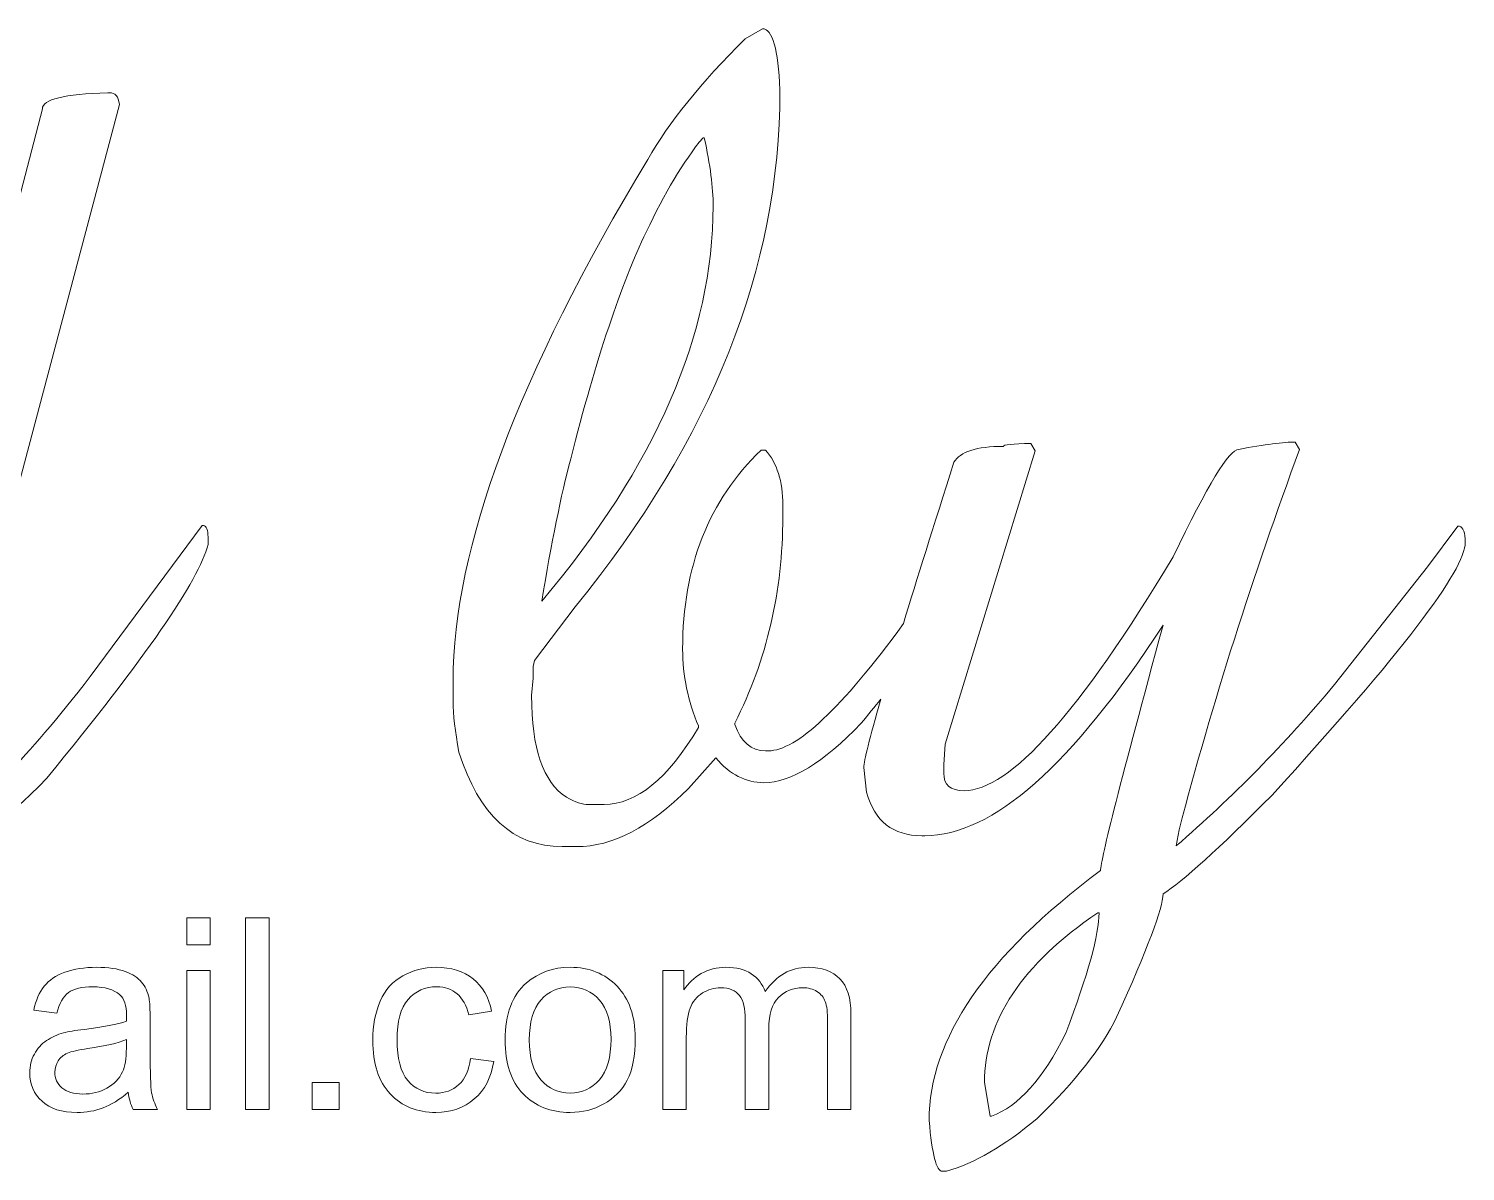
# Model space of a CAD drawing. Header units: centimetres. Extents: x -1114 to 521, y 121 to 1043.
# Drawn here: x -279.7 to -7.5, y 121.2 to 337.7 of the extents above; entities that cross this region are included whole.
import ezdxf

# ---------------------------------------------------------------- set-up
doc = ezdxf.new("R2010")
doc.units = ezdxf.units.CM
doc.header["$MEASUREMENT"] = 0
doc.layers.add('Camada 2', color=5, linetype='Continuous')

msp = doc.modelspace()

# ---------------------------------------------------------------- linework, layer by layer
at = {"layer": 'Camada 2', "lineweight": 9}
for points, knots in [([(-39.74, 259.38), (-39.74, 259.38), (-38.89, 257.99), (-38.89, 257.99), (-38.89, 257.99), (-47.75, 234.11), (-55.38, 210.05), (-61.75, 185.88), (-61.75, 185.88), (-61.75, 185.88), (-62.29, 182.85), (-62.29, 182.85), (-62.29, 182.85), (-51.69, 191.99), (-41.71, 202.16), (-32.29, 213.41), (-32.29, 213.41), (-32.29, 213.41), (-14.68, 235.7), (-14.68, 235.7), (-14.68, 235.7), (-14.68, 235.7), (-8.9, 243.41), (-8.9, 243.41), (-8.9, 243.41), (-8.9, 243.41), (-8.62, 243.41), (-8.62, 243.41), (-8.62, 243.41), (-7.89, 243.22), (-7.51, 242.21), (-7.51, 240.38), (-7.51, 240.38), (-7.51, 235.09), (-19.73, 219.14), (-44.13, 192.48), (-44.13, 192.48), (-54.23, 182.29), (-61.11, 176.07), (-64.78, 173.76), (-64.78, 173.76), (-64.78, 171.11), (-67.71, 163.31), (-73.59, 150.37), (-73.59, 150.37), (-76.33, 144.69), (-81.38, 138.25), (-88.71, 131.11), (-88.71, 131.11), (-94.87, 126.01), (-100.55, 122.7), (-105.79, 121.2), (-105.79, 121.2), (-105.79, 121.2), (-106.61, 121.2), (-106.61, 121.2), (-106.61, 121.2), (-107.72, 121.2), (-108.54, 124.41), (-109.1, 130.83), (-109.1, 130.83), (-109.1, 146.28), (-98.27, 162.07), (-76.62, 178.18), (-76.62, 178.18), (-76.62, 180.15), (-72.67, 195.66), (-64.78, 224.69), (-64.78, 224.69), (-82.02, 198.07), (-97.07, 184.78), (-109.92, 184.78), (-109.92, 184.78), (-109.92, 184.78), (-110.46, 184.78), (-110.46, 184.78), (-110.46, 184.78), (-115.98, 184.78), (-119.46, 187.53), (-120.94, 193.02), (-120.94, 193.02), (-120.94, 193.02), (-121.48, 197.72), (-121.48, 197.72), (-121.48, 197.72), (-121.48, 198.9), (-120.4, 203.21), (-118.24, 210.67), (-118.24, 210.67), (-119.42, 209.2), (-120.66, 207.68), (-121.95, 206.11), (-121.95, 206.11), (-129.16, 198.59), (-135.29, 194.83), (-140.39, 194.83), (-140.39, 194.83), (-143.84, 194.83), (-146.87, 196.38), (-149.48, 199.51), (-149.48, 199.51), (-149.48, 199.51), (-154.72, 193.73), (-154.72, 193.73), (-154.72, 193.73), (-162, 186.38), (-169.07, 182.71), (-175.9, 182.71), (-175.9, 182.71), (-175.9, 182.71), (-178.65, 182.71), (-178.65, 182.71), (-178.65, 182.71), (-187.88, 182.71), (-194.39, 188.68), (-198.19, 200.61), (-198.19, 200.61), (-198.92, 204.56), (-199.3, 207.75), (-199.3, 210.24), (-199.3, 210.24), (-199.3, 210.24), (-199.3, 214.09), (-199.3, 214.09), (-199.3, 214.09), (-199.3, 239.18), (-187.01, 272.13), (-162.42, 312.91), (-162.42, 312.91), (-158.43, 319.89), (-152.27, 327.5), (-143.98, 335.77), (-143.98, 335.77), (-143.98, 335.77), (-140.67, 337.69), (-140.67, 337.69), (-140.67, 337.69), (-138.79, 337.69), (-137.69, 333.84), (-137.36, 326.11), (-137.36, 326.11), (-137.36, 326.11), (-137.36, 325.85), (-137.36, 325.85), (-137.36, 325.85), (-137.36, 292.5), (-150.3, 259.92), (-176.18, 228.14), (-176.18, 228.14), (-176.18, 228.14), (-183.89, 217.95), (-183.89, 217.95), (-183.89, 217.95), (-183.89, 217.95), (-184.15, 216.84), (-184.15, 216.84), (-184.15, 216.84), (-184.15, 216.84), (-184.15, 214.63), (-184.15, 214.63), (-184.15, 214.63), (-184.15, 214.63), (-184.43, 211.35), (-184.43, 211.35), (-184.43, 211.35), (-184.43, 201.34), (-182.22, 194.93), (-177.83, 192.06), (-177.83, 192.06), (-176.14, 191.15), (-174.75, 190.7), (-173.69, 190.7), (-173.69, 190.7), (-173.69, 190.7), (-170.66, 190.7), (-170.66, 190.7), (-170.66, 190.7), (-164.56, 190.7), (-158.61, 195.56), (-152.79, 205.29), (-152.79, 205.29), (-152.79, 205.29), (-152.79, 205.57), (-152.79, 205.57), (-152.79, 205.57), (-154.79, 210.24), (-155.8, 215.1), (-155.8, 220.15), (-155.8, 220.15), (-155.8, 235.75), (-150.84, 248.32), (-140.95, 257.85), (-140.95, 257.85), (-140.95, 257.85), (-140.11, 257.85), (-140.11, 257.85), (-140.11, 257.85), (-137.92, 255.43), (-136.82, 251.93), (-136.82, 247.4), (-136.82, 247.4), (-136.82, 247.4), (-136.82, 245.19), (-136.82, 245.19), (-136.82, 245.19), (-136.82, 231.12), (-139.85, 218.09), (-145.91, 206.11), (-145.91, 206.11), (-145.91, 206.11), (-145.91, 205.83), (-145.91, 205.83), (-145.91, 205.83), (-144.71, 202.54), (-142.78, 200.87), (-140.11, 200.87), (-140.11, 200.87), (-140.11, 200.87), (-139.57, 200.87), (-139.57, 200.87), (-139.57, 200.87), (-134.2, 200.87), (-125.67, 208.91), (-113.97, 224.96), (-113.97, 224.96), (-111.43, 233.27), (-108.24, 243.46), (-104.4, 255.53), (-104.4, 255.53), (-103.23, 257.55), (-100.1, 258.56), (-95.05, 258.56), (-95.05, 258.56), (-95.05, 258.86), (-93.32, 259.05), (-89.82, 259.1), (-89.82, 259.1), (-89.82, 259.1), (-88.99, 257.71), (-88.99, 257.71), (-88.99, 257.71), (-88.99, 257.71), (-106.07, 202.11), (-106.07, 202.11), (-106.07, 202.11), (-106.07, 202.11), (-106.33, 198.26), (-106.33, 198.26), (-106.33, 198.26), (-106.33, 198.26), (-106.33, 196.62), (-106.33, 196.62), (-106.33, 196.62), (-106.33, 194.41), (-105.06, 193.31), (-102.48, 193.31), (-102.48, 193.31), (-93.81, 193.31), (-80.61, 208.08), (-62.85, 237.63), (-62.85, 237.63), (-56.35, 251.21), (-52.21, 257.99), (-50.47, 257.99), (-50.47, 257.99), (-45.47, 258.91), (-41.88, 259.38), (-39.74, 259.38)], [0, 0, 0, 0, 0.014706, 0.014706, 0.014706, 0.014706, 0.029412, 0.029412, 0.029412, 0.029412, 0.044118, 0.044118, 0.044118, 0.044118, 0.058824, 0.058824, 0.058824, 0.058824, 0.073529, 0.073529, 0.073529, 0.073529, 0.088235, 0.088235, 0.088235, 0.088235, 0.102941, 0.102941, 0.102941, 0.102941, 0.117647, 0.117647, 0.117647, 0.117647, 0.132353, 0.132353, 0.132353, 0.132353, 0.147059, 0.147059, 0.147059, 0.147059, 0.161765, 0.161765, 0.161765, 0.161765, 0.176471, 0.176471, 0.176471, 0.176471, 0.191176, 0.191176, 0.191176, 0.191176, 0.205882, 0.205882, 0.205882, 0.205882, 0.220588, 0.220588, 0.220588, 0.220588, 0.235294, 0.235294, 0.235294, 0.235294, 0.25, 0.25, 0.25, 0.25, 0.264706, 0.264706, 0.264706, 0.264706, 0.279412, 0.279412, 0.279412, 0.279412, 0.294118, 0.294118, 0.294118, 0.294118, 0.308824, 0.308824, 0.308824, 0.308824, 0.323529, 0.323529, 0.323529, 0.323529, 0.338235, 0.338235, 0.338235, 0.338235, 0.352941, 0.352941, 0.352941, 0.352941, 0.367647, 0.367647, 0.367647, 0.367647, 0.382353, 0.382353, 0.382353, 0.382353, 0.397059, 0.397059, 0.397059, 0.397059, 0.411765, 0.411765, 0.411765, 0.411765, 0.426471, 0.426471, 0.426471, 0.426471, 0.441176, 0.441176, 0.441176, 0.441176, 0.455882, 0.455882, 0.455882, 0.455882, 0.470588, 0.470588, 0.470588, 0.470588, 0.485294, 0.485294, 0.485294, 0.485294, 0.5, 0.5, 0.5, 0.5, 0.514706, 0.514706, 0.514706, 0.514706, 0.529412, 0.529412, 0.529412, 0.529412, 0.544118, 0.544118, 0.544118, 0.544118, 0.558824, 0.558824, 0.558824, 0.558824, 0.573529, 0.573529, 0.573529, 0.573529, 0.588235, 0.588235, 0.588235, 0.588235, 0.602941, 0.602941, 0.602941, 0.602941, 0.617647, 0.617647, 0.617647, 0.617647, 0.632353, 0.632353, 0.632353, 0.632353, 0.647059, 0.647059, 0.647059, 0.647059, 0.661765, 0.661765, 0.661765, 0.661765, 0.676471, 0.676471, 0.676471, 0.676471, 0.691176, 0.691176, 0.691176, 0.691176, 0.705882, 0.705882, 0.705882, 0.705882, 0.720588, 0.720588, 0.720588, 0.720588, 0.735294, 0.735294, 0.735294, 0.735294, 0.75, 0.75, 0.75, 0.75, 0.764706, 0.764706, 0.764706, 0.764706, 0.779412, 0.779412, 0.779412, 0.779412, 0.794118, 0.794118, 0.794118, 0.794118, 0.808824, 0.808824, 0.808824, 0.808824, 0.823529, 0.823529, 0.823529, 0.823529, 0.838235, 0.838235, 0.838235, 0.838235, 0.852941, 0.852941, 0.852941, 0.852941, 0.867647, 0.867647, 0.867647, 0.867647, 0.882353, 0.882353, 0.882353, 0.882353, 0.897059, 0.897059, 0.897059, 0.897059, 0.911765, 0.911765, 0.911765, 0.911765, 0.926471, 0.926471, 0.926471, 0.926471, 0.941176, 0.941176, 0.941176, 0.941176, 0.955882, 0.955882, 0.955882, 0.955882, 0.970588, 0.970588, 0.970588, 0.970588, 1, 1, 1, 1]), ([(-264.45, 325.57), (-263.3, 325.57), (-262.67, 324.84), (-262.53, 323.36), (-262.53, 323.36), (-262.53, 323.36), (-295.55, 198.94), (-295.55, 198.94), (-295.55, 198.94), (-295.55, 198.94), (-295.84, 195.37), (-295.84, 195.37), (-295.84, 195.37), (-295.84, 192.25), (-294.92, 190.7), (-293.09, 190.7), (-293.09, 190.7), (-293.09, 190.7), (-291.98, 190.7), (-291.98, 190.7), (-291.98, 190.7), (-288.65, 190.7), (-280.66, 198.78), (-268.05, 214.92), (-268.05, 214.92), (-268.05, 214.92), (-246.84, 243.55), (-246.84, 243.55), (-246.84, 243.55), (-246.84, 243.55), (-246.58, 243.55), (-246.58, 243.55), (-246.58, 243.55), (-246.02, 243.45), (-245.73, 242.73), (-245.73, 241.34), (-245.73, 241.34), (-245.73, 241.34), (-245.73, 239.98), (-245.73, 239.98), (-245.73, 239.98), (-247.45, 233.12), (-257.62, 218.37), (-276.29, 195.66), (-276.29, 195.66), (-284.42, 187.04), (-291.58, 182.71), (-297.76, 182.71), (-297.76, 182.71), (-297.76, 182.71), (-300.25, 182.71), (-300.25, 182.71), (-300.25, 182.71), (-304.36, 182.71), (-307.3, 184.55), (-309.06, 188.21), (-309.06, 188.21), (-309.06, 188.21), (-309.88, 192.63), (-309.88, 192.63), (-309.88, 192.63), (-309.88, 195.14), (-308.68, 201.01), (-306.29, 210.24), (-306.29, 210.24), (-318.03, 191.9), (-327.78, 182.71), (-335.48, 182.71), (-335.48, 182.71), (-335.48, 182.71), (-337.13, 182.71), (-337.13, 182.71), (-337.13, 182.71), (-345.16, 182.71), (-350.56, 186.94), (-353.36, 195.37), (-353.36, 195.37), (-354.27, 198.69), (-354.74, 201.97), (-354.74, 205.29), (-354.74, 205.29), (-354.74, 206.11), (-354.72, 206.94), (-354.68, 207.76), (-354.68, 207.76), (-355.31, 207.04), (-355.95, 206.31), (-356.6, 205.57), (-356.6, 205.57), (-372.08, 190.32), (-386.85, 182.71), (-400.92, 182.71), (-400.92, 182.71), (-400.92, 182.71), (-404.23, 182.71), (-404.23, 182.71), (-404.23, 182.71), (-415.88, 182.71), (-423.78, 189.31), (-427.91, 202.54), (-427.91, 202.54), (-427.91, 202.54), (-428.34, 207.29), (-428.34, 207.29), (-428.34, 207.29), (-429.83, 205.44), (-431.41, 203.51), (-433.06, 201.5), (-433.06, 201.5), (-444.42, 189.03), (-453.33, 182.78), (-459.76, 182.78), (-459.76, 182.78), (-459.76, 182.78), (-490.3, 188.28), (-490.3, 188.28), (-490.3, 188.28), (-490.3, 188.28), (-491.96, 188.56), (-491.96, 188.56), (-491.96, 188.56), (-495.72, 185.09), (-498.47, 183.32), (-500.21, 183.32), (-500.21, 183.32), (-500.21, 183.32), (-500.49, 183.32), (-500.49, 183.32), (-500.49, 183.32), (-501.45, 183.32), (-502.09, 183.7), (-502.42, 184.43), (-502.42, 184.43), (-502.42, 184.43), (-502.42, 185.53), (-502.42, 185.53), (-502.42, 185.53), (-497.23, 197.09), (-493.84, 202.87), (-492.22, 202.87), (-492.22, 202.87), (-492.22, 202.87), (-490.86, 203.15), (-490.86, 203.15), (-490.86, 203.15), (-490.86, 203.15), (-489.19, 203.15), (-489.19, 203.15), (-489.19, 203.15), (-487.1, 205.07), (-474.98, 218.2), (-452.88, 242.52), (-452.88, 242.52), (-452.88, 242.52), (-452.88, 243.06), (-452.88, 243.06), (-452.88, 243.06), (-463.47, 245.26), (-469.89, 246.37), (-472.14, 246.37), (-472.14, 246.37), (-474.54, 246.37), (-477.2, 244.34), (-480.09, 240.28), (-480.09, 240.28), (-480.62, 235.58), (-488.03, 224.38), (-502.35, 206.67), (-502.35, 206.67), (-516.58, 190.7), (-527.95, 182.71), (-536.48, 182.71), (-536.48, 182.71), (-536.48, 182.71), (-538.68, 182.71), (-538.68, 182.71), (-538.68, 182.71), (-544.32, 182.71), (-548.08, 185.46), (-549.98, 190.98), (-549.98, 190.98), (-549.98, 190.98), (-550.52, 195.94), (-550.52, 195.94), (-550.52, 195.94), (-550.52, 198.11), (-548.93, 204.43), (-545.75, 214.91), (-545.75, 214.91), (-553.46, 204.44), (-560.26, 196.18), (-566.14, 190.14), (-566.14, 190.14), (-572.6, 185.18), (-577.84, 182.71), (-581.83, 182.71), (-581.83, 182.71), (-581.83, 182.71), (-584.86, 182.71), (-584.86, 182.71), (-584.86, 182.71), (-590.5, 182.71), (-594.54, 185.18), (-596.96, 190.14), (-596.96, 190.14), (-597.52, 192.02), (-597.87, 194.32), (-598.06, 197.02), (-598.06, 197.02), (-598.06, 206.44), (-590.9, 222.13), (-576.59, 244.09), (-576.59, 244.09), (-576.59, 244.09), (-576.31, 244.91), (-576.31, 244.91), (-576.31, 244.91), (-576.31, 244.91), (-576.59, 244.91), (-576.59, 244.91), (-576.59, 244.91), (-578.58, 243.72), (-580.44, 242.68), (-582.18, 241.78), (-582.18, 241.78), (-584.22, 235.64), (-593.61, 222.75), (-610.39, 203.08), (-610.39, 203.08), (-617.14, 196.67), (-622.56, 193.45), (-626.62, 193.45), (-626.62, 193.45), (-626.62, 193.45), (-626.91, 193.45), (-626.91, 193.45), (-626.91, 193.45), (-629.47, 193.45), (-632.14, 194.65), (-634.89, 197.02), (-634.89, 197.02), (-634.89, 197.02), (-635.17, 197.02), (-635.17, 197.02), (-635.17, 197.02), (-645.04, 187.48), (-654.67, 182.71), (-664.07, 182.71), (-664.07, 182.71), (-664.07, 182.71), (-667.1, 182.71), (-667.1, 182.71), (-667.1, 182.71), (-679.12, 182.71), (-687.46, 188.77), (-692.13, 200.87), (-692.13, 200.87), (-692.63, 203.1), (-692.99, 205.09), (-693.22, 206.84), (-693.22, 206.84), (-695.83, 203.76), (-698.66, 200.48), (-701.72, 197.02), (-701.72, 197.02), (-711.44, 187.48), (-718.96, 182.71), (-724.29, 182.71), (-724.29, 182.71), (-724.29, 182.71), (-727.04, 182.71), (-727.04, 182.71), (-727.04, 182.71), (-733.29, 182.71), (-737.3, 185.65), (-739.16, 191.52), (-739.16, 191.52), (-739.51, 192.34), (-739.7, 193.54), (-739.7, 195.09), (-739.7, 195.09), (-739.7, 195.09), (-739.7, 196.76), (-739.7, 196.76), (-739.7, 196.76), (-739.7, 199.37), (-738.95, 203.84), (-737.46, 210.16), (-737.46, 210.16), (-739.5, 207.81), (-741.69, 205.36), (-744.04, 202.8), (-744.04, 202.8), (-744.04, 202.8), (-752.57, 195.66), (-752.57, 195.66), (-752.57, 195.66), (-763.94, 187.04), (-774.86, 182.71), (-785.34, 182.71), (-785.34, 182.71), (-785.34, 182.71), (-788.63, 182.71), (-788.63, 182.71), (-788.63, 182.71), (-799.69, 182.71), (-807.77, 188.59), (-812.84, 200.33), (-812.84, 200.33), (-813.6, 202.99), (-814.05, 205.46), (-814.19, 207.74), (-814.19, 207.74), (-814.81, 207.02), (-815.44, 206.3), (-816.08, 205.57), (-816.08, 205.57), (-831.56, 190.32), (-846.34, 182.71), (-860.41, 182.71), (-860.41, 182.71), (-860.41, 182.71), (-863.72, 182.71), (-863.72, 182.71), (-863.72, 182.71), (-875.37, 182.71), (-883.26, 189.31), (-887.39, 202.54), (-887.39, 202.54), (-887.39, 202.54), (-887.94, 208.6), (-887.94, 208.6), (-887.94, 208.6), (-887.94, 208.6), (-887.94, 212.17), (-887.94, 212.17), (-887.94, 212.17), (-887.94, 224.31), (-881.33, 237.16), (-868.11, 250.71), (-868.11, 250.71), (-859.82, 258.23), (-851.74, 261.99), (-843.89, 261.99), (-843.89, 261.99), (-843.89, 261.99), (-840.58, 261.99), (-840.58, 261.99), (-840.58, 261.99), (-834.4, 261.99), (-829.26, 259.15), (-825.17, 253.46), (-825.17, 253.46), (-824.45, 252.31), (-823.88, 250.1), (-823.53, 246.84), (-823.53, 246.84), (-823.53, 232.86), (-838.12, 220.2), (-867.29, 208.86), (-867.29, 208.86), (-867.29, 208.86), (-871.96, 207.49), (-871.96, 207.49), (-871.96, 207.49), (-871.96, 207.49), (-871.96, 205.83), (-871.96, 205.83), (-871.96, 205.83), (-871.96, 198.78), (-869.4, 193.82), (-864.26, 190.98), (-864.26, 190.98), (-861.93, 190.07), (-859.82, 189.6), (-857.94, 189.6), (-857.94, 189.6), (-857.94, 189.6), (-854.09, 189.6), (-854.09, 189.6), (-854.09, 189.6), (-843.13, 189.6), (-829.67, 198.81), (-813.75, 217.24), (-813.75, 217.24), (-811.73, 230.17), (-803.37, 242.6), (-788.63, 254.56), (-788.63, 254.56), (-780.97, 259.69), (-774.09, 262.27), (-767.98, 262.27), (-767.98, 262.27), (-767.98, 262.27), (-764.95, 262.27), (-764.95, 262.27), (-764.95, 262.27), (-757.2, 262.27), (-751.7, 258.77), (-748.44, 251.79), (-748.44, 251.79), (-748.44, 251.79), (-747.9, 247.68), (-747.9, 247.68), (-747.9, 247.68), (-747.9, 247.68), (-747.9, 247.4), (-747.9, 247.4), (-747.9, 247.4), (-747.9, 241.01), (-751.56, 236.62), (-758.91, 234.18), (-758.91, 234.18), (-758.91, 234.18), (-761.66, 233.92), (-761.66, 233.92), (-761.66, 233.92), (-761.66, 233.92), (-762.76, 233.92), (-762.76, 233.92), (-762.76, 233.92), (-765.47, 233.92), (-767.58, 235.02), (-769.08, 237.21), (-769.08, 237.21), (-769.08, 237.21), (-769.08, 237.49), (-769.08, 237.49), (-769.08, 237.49), (-769.08, 237.49), (-764.41, 240.8), (-764.41, 240.8), (-764.41, 240.8), (-762.39, 242.91), (-761.38, 245.19), (-761.38, 247.68), (-761.38, 247.68), (-761.38, 247.68), (-761.38, 250.71), (-761.38, 250.71), (-761.38, 250.71), (-761.38, 254.05), (-763.3, 255.97), (-767.16, 256.49), (-767.16, 256.49), (-767.16, 256.49), (-767.98, 256.49), (-767.98, 256.49), (-767.98, 256.49), (-777.8, 256.49), (-786.7, 246.2), (-794.69, 225.65), (-794.69, 225.65), (-796.71, 219.59), (-797.72, 214.63), (-797.72, 210.78), (-797.72, 210.78), (-797.72, 210.78), (-797.72, 206.11), (-797.72, 206.11), (-797.72, 206.11), (-797.72, 198.83), (-794.87, 193.78), (-789.19, 190.98), (-789.19, 190.98), (-787.22, 190.07), (-784.91, 189.6), (-782.31, 189.6), (-782.31, 189.6), (-782.31, 189.6), (-779.28, 189.6), (-779.28, 189.6), (-779.28, 189.6), (-766.24, 189.6), (-751.26, 200.5), (-734.33, 222.29), (-734.33, 222.29), (-732.29, 229.68), (-729.67, 238.51), (-726.47, 248.79), (-726.47, 248.79), (-726.47, 248.79), (-726.76, 249.05), (-726.76, 249.05), (-726.76, 249.05), (-726.76, 249.05), (-737.49, 249.05), (-737.49, 249.05), (-737.49, 249.05), (-737.49, 249.05), (-738.31, 249.87), (-738.31, 249.87), (-738.31, 249.87), (-738.31, 249.87), (-738.31, 250.15), (-738.31, 250.15), (-738.31, 250.15), (-738.31, 253.65), (-737.04, 255.39), (-734.46, 255.39), (-734.46, 255.39), (-734.46, 255.39), (-724.55, 255.39), (-724.55, 255.39), (-724.55, 255.39), (-724.06, 255.39), (-722.41, 260.34), (-719.62, 270.26), (-719.62, 270.26), (-716.16, 281.39), (-713.86, 287.17), (-712.73, 287.59), (-712.73, 287.59), (-711.63, 288.32), (-708.22, 289.14), (-702.54, 290.06), (-702.54, 290.06), (-702.54, 290.06), (-702.26, 290.06), (-702.26, 290.06), (-702.26, 290.06), (-700.99, 290.06), (-700.33, 289.33), (-700.33, 287.87), (-700.33, 287.87), (-700.33, 287.87), (-709.14, 255.39), (-709.14, 255.39), (-709.14, 255.39), (-709.14, 255.39), (-699.79, 255.39), (-699.79, 255.39), (-699.79, 255.39), (-698.5, 255.39), (-697.87, 254.92), (-697.87, 254), (-697.87, 254), (-698.26, 250.71), (-698.92, 249.05), (-699.79, 249.05), (-699.79, 249.05), (-699.79, 249.05), (-710.53, 249.05), (-710.53, 249.05), (-710.53, 249.05), (-711.07, 249.05), (-713.09, 242.54), (-716.59, 229.5), (-716.59, 229.5), (-722.46, 211.35), (-725.39, 200.42), (-725.39, 196.76), (-725.39, 196.76), (-725.39, 196.76), (-725.39, 193.99), (-725.39, 193.99), (-725.39, 193.99), (-724.92, 191.8), (-723.82, 190.7), (-722.08, 190.7), (-722.08, 190.7), (-722.08, 190.7), (-719.62, 190.7), (-719.62, 190.7), (-719.62, 190.7), (-714.15, 190.7), (-705.41, 198.55), (-693.38, 214.26), (-693.38, 214.26), (-692.2, 228.86), (-683.53, 242.48), (-667.38, 255.11), (-667.38, 255.11), (-659.72, 260.06), (-652.56, 262.53), (-645.91, 262.53), (-645.91, 262.53), (-645.91, 262.53), (-642.88, 262.53), (-642.88, 262.53), (-642.88, 262.53), (-632.97, 262.53), (-625.45, 256.49), (-620.31, 244.37), (-620.31, 244.37), (-619.39, 240.89), (-618.92, 237.58), (-618.92, 234.46), (-618.92, 234.46), (-618.92, 234.46), (-618.92, 233.1), (-618.92, 233.1), (-618.92, 233.1), (-618.92, 226.33), (-621.67, 217.62), (-627.19, 206.93), (-627.19, 206.93), (-627.19, 206.93), (-627.19, 206.39), (-627.19, 206.39), (-627.19, 206.39), (-626.77, 203.99), (-625.12, 202.8), (-622.23, 202.8), (-622.23, 202.8), (-617.09, 203.13), (-607.65, 213.04), (-593.88, 232.53), (-593.88, 232.53), (-593.88, 232.53), (-589.17, 238.77), (-589.17, 238.77), (-589.17, 238.77), (-591.22, 238.1), (-593, 237.77), (-594.49, 237.77), (-594.49, 237.77), (-594.49, 237.77), (-596.42, 237.77), (-596.42, 237.77), (-596.42, 237.77), (-601.56, 237.77), (-604.12, 240.52), (-604.12, 246.02), (-604.12, 246.02), (-604.12, 253.09), (-600.72, 258.77), (-593.93, 263.09), (-593.93, 263.09), (-593.93, 263.09), (-590.36, 263.63), (-590.36, 263.63), (-590.36, 263.63), (-590.36, 263.63), (-589.82, 262.81), (-589.82, 262.81), (-589.82, 262.81), (-591.27, 258.96), (-592, 256.66), (-592, 255.93), (-592, 255.93), (-592, 255.93), (-592, 254.82), (-592, 254.82), (-592, 254.82), (-592, 252.36), (-590.55, 250.97), (-587.61, 250.71), (-587.61, 250.71), (-587.61, 250.71), (-585.4, 250.71), (-585.4, 250.71), (-585.4, 250.71), (-582.47, 250.71), (-574.03, 253.09), (-560.08, 257.85), (-560.08, 257.85), (-560.08, 257.85), (-559.8, 257.85), (-559.8, 257.85), (-559.8, 257.85), (-559.8, 257.85), (-558.98, 257.03), (-558.98, 257.03), (-558.98, 257.03), (-558.98, 257.03), (-558.98, 256.75), (-558.98, 256.75), (-558.98, 256.75), (-567.64, 237.91), (-574.71, 221.66), (-580.16, 208.03), (-580.16, 208.03), (-582.02, 202.98), (-582.94, 199.51), (-582.94, 197.58), (-582.94, 197.58), (-582.94, 197.58), (-582.94, 195.94), (-582.94, 195.94), (-582.94, 195.94), (-582.94, 193), (-581.1, 191.52), (-577.42, 191.52), (-577.42, 191.52), (-571.29, 191.52), (-559.26, 204.46), (-541.36, 230.32), (-541.36, 230.32), (-541.36, 230.32), (-540.56, 231.38), (-540.56, 231.38), (-540.56, 231.38), (-538.79, 236.84), (-536.79, 242.92), (-534.55, 249.61), (-534.55, 249.61), (-533.63, 255.29), (-530.89, 258.14), (-526.3, 258.14), (-526.3, 258.14), (-523.09, 259.05), (-520.79, 259.52), (-519.42, 259.52), (-519.42, 259.52), (-518.32, 259.15), (-517.75, 258.42), (-517.75, 257.31), (-517.75, 257.31), (-530.06, 220.6), (-536.22, 200.42), (-536.22, 196.76), (-536.22, 196.76), (-536.22, 196.76), (-536.22, 194.27), (-536.22, 194.27), (-536.22, 194.27), (-536.22, 191.33), (-534.83, 189.88), (-532.08, 189.88), (-532.08, 189.88), (-532.08, 189.88), (-530.44, 189.88), (-530.44, 189.88), (-530.44, 189.88), (-523.25, 189.88), (-508.64, 205.42), (-486.6, 236.54), (-486.6, 236.54), (-487.03, 236.86), (-487.44, 237.29), (-487.83, 237.84), (-487.83, 237.84), (-487.83, 237.84), (-487.83, 238.38), (-487.83, 238.38), (-487.83, 238.38), (-487.83, 239.39), (-486.26, 244.54), (-483.16, 253.79), (-483.16, 253.79), (-481.72, 258.21), (-479.99, 260.41), (-477.92, 260.41), (-477.92, 260.41), (-477.92, 260.72), (-476.81, 260.91), (-474.61, 260.95), (-474.61, 260.95), (-474.61, 260.95), (-441.58, 255.46), (-441.58, 255.46), (-441.58, 255.46), (-437.24, 259.5), (-434.46, 261.52), (-433.34, 261.52), (-433.34, 261.52), (-433.34, 261.52), (-431.95, 261.52), (-431.95, 261.52), (-431.95, 261.52), (-430.94, 261.52), (-430.31, 261.05), (-430.03, 260.13), (-430.03, 260.13), (-430.03, 258.53), (-437.92, 249.63), (-453.7, 233.43), (-453.7, 233.43), (-453.7, 233.43), (-482.87, 201.79), (-482.87, 201.79), (-482.87, 201.79), (-482.87, 201.79), (-482.87, 201.5), (-482.87, 201.5), (-482.87, 201.5), (-466.6, 197.09), (-456.5, 194.9), (-452.6, 194.9), (-452.6, 194.9), (-446.81, 194.9), (-438.72, 201.54), (-428.35, 214.82), (-428.35, 214.82), (-427.46, 226.18), (-420.89, 238.14), (-408.63, 250.71), (-408.63, 250.71), (-400.34, 258.23), (-392.26, 261.99), (-384.41, 261.99), (-384.41, 261.99), (-384.41, 261.99), (-381.1, 261.99), (-381.1, 261.99), (-381.1, 261.99), (-374.92, 261.99), (-369.78, 259.15), (-365.69, 253.46), (-365.69, 253.46), (-364.96, 252.31), (-364.4, 250.1), (-364.05, 246.84), (-364.05, 246.84), (-364.05, 232.86), (-378.63, 220.2), (-407.8, 208.86), (-407.8, 208.86), (-407.8, 208.86), (-412.48, 207.49), (-412.48, 207.49), (-412.48, 207.49), (-412.48, 207.49), (-412.48, 205.83), (-412.48, 205.83), (-412.48, 205.83), (-412.48, 198.78), (-409.92, 193.82), (-404.77, 190.98), (-404.77, 190.98), (-402.45, 190.07), (-400.34, 189.6), (-398.46, 189.6), (-398.46, 189.6), (-398.46, 189.6), (-394.6, 189.6), (-394.6, 189.6), (-394.6, 189.6), (-383.31, 189.6), (-369.37, 199.38), (-352.81, 218.94), (-352.81, 218.94), (-349.42, 230.67), (-341.53, 241.62), (-329.14, 251.79), (-329.14, 251.79), (-320.9, 258.04), (-312.91, 261.17), (-305.21, 261.17), (-305.21, 261.17), (-303.23, 261.17), (-299.45, 260.16), (-293.91, 258.14), (-293.91, 258.14), (-293.91, 258.14), (-277.11, 322.54), (-277.11, 322.54), (-277.11, 322.54), (-277.11, 324.28), (-273, 325.29), (-264.74, 325.57), (-264.74, 325.57), (-264.74, 325.57), (-264.45, 325.57), (-264.45, 325.57)], [0, 0, 0, 0, 0.004651, 0.004651, 0.004651, 0.004651, 0.009302, 0.009302, 0.009302, 0.009302, 0.013953, 0.013953, 0.013953, 0.013953, 0.018605, 0.018605, 0.018605, 0.018605, 0.023256, 0.023256, 0.023256, 0.023256, 0.027907, 0.027907, 0.027907, 0.027907, 0.032558, 0.032558, 0.032558, 0.032558, 0.037209, 0.037209, 0.037209, 0.037209, 0.04186, 0.04186, 0.04186, 0.04186, 0.046512, 0.046512, 0.046512, 0.046512, 0.051163, 0.051163, 0.051163, 0.051163, 0.055814, 0.055814, 0.055814, 0.055814, 0.060465, 0.060465, 0.060465, 0.060465, 0.065116, 0.065116, 0.065116, 0.065116, 0.069767, 0.069767, 0.069767, 0.069767, 0.074419, 0.074419, 0.074419, 0.074419, 0.07907, 0.07907, 0.07907, 0.07907, 0.083721, 0.083721, 0.083721, 0.083721, 0.088372, 0.088372, 0.088372, 0.088372, 0.093023, 0.093023, 0.093023, 0.093023, 0.097674, 0.097674, 0.097674, 0.097674, 0.102326, 0.102326, 0.102326, 0.102326, 0.106977, 0.106977, 0.106977, 0.106977, 0.111628, 0.111628, 0.111628, 0.111628, 0.116279, 0.116279, 0.116279, 0.116279, 0.12093, 0.12093, 0.12093, 0.12093, 0.125581, 0.125581, 0.125581, 0.125581, 0.130233, 0.130233, 0.130233, 0.130233, 0.134884, 0.134884, 0.134884, 0.134884, 0.139535, 0.139535, 0.139535, 0.139535, 0.144186, 0.144186, 0.144186, 0.144186, 0.148837, 0.148837, 0.148837, 0.148837, 0.153488, 0.153488, 0.153488, 0.153488, 0.15814, 0.15814, 0.15814, 0.15814, 0.162791, 0.162791, 0.162791, 0.162791, 0.167442, 0.167442, 0.167442, 0.167442, 0.172093, 0.172093, 0.172093, 0.172093, 0.176744, 0.176744, 0.176744, 0.176744, 0.181395, 0.181395, 0.181395, 0.181395, 0.186047, 0.186047, 0.186047, 0.186047, 0.190698, 0.190698, 0.190698, 0.190698, 0.195349, 0.195349, 0.195349, 0.195349, 0.2, 0.2, 0.2, 0.2, 0.204651, 0.204651, 0.204651, 0.204651, 0.209302, 0.209302, 0.209302, 0.209302, 0.213953, 0.213953, 0.213953, 0.213953, 0.218605, 0.218605, 0.218605, 0.218605, 0.223256, 0.223256, 0.223256, 0.223256, 0.227907, 0.227907, 0.227907, 0.227907, 0.232558, 0.232558, 0.232558, 0.232558, 0.237209, 0.237209, 0.237209, 0.237209, 0.24186, 0.24186, 0.24186, 0.24186, 0.246512, 0.246512, 0.246512, 0.246512, 0.251163, 0.251163, 0.251163, 0.251163, 0.255814, 0.255814, 0.255814, 0.255814, 0.260465, 0.260465, 0.260465, 0.260465, 0.265116, 0.265116, 0.265116, 0.265116, 0.269767, 0.269767, 0.269767, 0.269767, 0.274419, 0.274419, 0.274419, 0.274419, 0.27907, 0.27907, 0.27907, 0.27907, 0.283721, 0.283721, 0.283721, 0.283721, 0.288372, 0.288372, 0.288372, 0.288372, 0.293023, 0.293023, 0.293023, 0.293023, 0.297674, 0.297674, 0.297674, 0.297674, 0.302326, 0.302326, 0.302326, 0.302326, 0.306977, 0.306977, 0.306977, 0.306977, 0.311628, 0.311628, 0.311628, 0.311628, 0.316279, 0.316279, 0.316279, 0.316279, 0.32093, 0.32093, 0.32093, 0.32093, 0.325581, 0.325581, 0.325581, 0.325581, 0.330233, 0.330233, 0.330233, 0.330233, 0.334884, 0.334884, 0.334884, 0.334884, 0.339535, 0.339535, 0.339535, 0.339535, 0.344186, 0.344186, 0.344186, 0.344186, 0.348837, 0.348837, 0.348837, 0.348837, 0.353488, 0.353488, 0.353488, 0.353488, 0.35814, 0.35814, 0.35814, 0.35814, 0.362791, 0.362791, 0.362791, 0.362791, 0.367442, 0.367442, 0.367442, 0.367442, 0.372093, 0.372093, 0.372093, 0.372093, 0.376744, 0.376744, 0.376744, 0.376744, 0.381395, 0.381395, 0.381395, 0.381395, 0.386047, 0.386047, 0.386047, 0.386047, 0.390698, 0.390698, 0.390698, 0.390698, 0.395349, 0.395349, 0.395349, 0.395349, 0.4, 0.4, 0.4, 0.4, 0.404651, 0.404651, 0.404651, 0.404651, 0.409302, 0.409302, 0.409302, 0.409302, 0.413953, 0.413953, 0.413953, 0.413953, 0.418605, 0.418605, 0.418605, 0.418605, 0.423256, 0.423256, 0.423256, 0.423256, 0.427907, 0.427907, 0.427907, 0.427907, 0.432558, 0.432558, 0.432558, 0.432558, 0.437209, 0.437209, 0.437209, 0.437209, 0.44186, 0.44186, 0.44186, 0.44186, 0.446512, 0.446512, 0.446512, 0.446512, 0.451163, 0.451163, 0.451163, 0.451163, 0.455814, 0.455814, 0.455814, 0.455814, 0.460465, 0.460465, 0.460465, 0.460465, 0.465116, 0.465116, 0.465116, 0.465116, 0.469767, 0.469767, 0.469767, 0.469767, 0.474419, 0.474419, 0.474419, 0.474419, 0.47907, 0.47907, 0.47907, 0.47907, 0.483721, 0.483721, 0.483721, 0.483721, 0.488372, 0.488372, 0.488372, 0.488372, 0.493023, 0.493023, 0.493023, 0.493023, 0.497674, 0.497674, 0.497674, 0.497674, 0.502326, 0.502326, 0.502326, 0.502326, 0.506977, 0.506977, 0.506977, 0.506977, 0.511628, 0.511628, 0.511628, 0.511628, 0.516279, 0.516279, 0.516279, 0.516279, 0.52093, 0.52093, 0.52093, 0.52093, 0.525581, 0.525581, 0.525581, 0.525581, 0.530233, 0.530233, 0.530233, 0.530233, 0.534884, 0.534884, 0.534884, 0.534884, 0.539535, 0.539535, 0.539535, 0.539535, 0.544186, 0.544186, 0.544186, 0.544186, 0.548837, 0.548837, 0.548837, 0.548837, 0.553488, 0.553488, 0.553488, 0.553488, 0.55814, 0.55814, 0.55814, 0.55814, 0.562791, 0.562791, 0.562791, 0.562791, 0.567442, 0.567442, 0.567442, 0.567442, 0.572093, 0.572093, 0.572093, 0.572093, 0.576744, 0.576744, 0.576744, 0.576744, 0.581395, 0.581395, 0.581395, 0.581395, 0.586047, 0.586047, 0.586047, 0.586047, 0.590698, 0.590698, 0.590698, 0.590698, 0.595349, 0.595349, 0.595349, 0.595349, 0.6, 0.6, 0.6, 0.6, 0.604651, 0.604651, 0.604651, 0.604651, 0.609302, 0.609302, 0.609302, 0.609302, 0.613953, 0.613953, 0.613953, 0.613953, 0.618605, 0.618605, 0.618605, 0.618605, 0.623256, 0.623256, 0.623256, 0.623256, 0.627907, 0.627907, 0.627907, 0.627907, 0.632558, 0.632558, 0.632558, 0.632558, 0.637209, 0.637209, 0.637209, 0.637209, 0.64186, 0.64186, 0.64186, 0.64186, 0.646512, 0.646512, 0.646512, 0.646512, 0.651163, 0.651163, 0.651163, 0.651163, 0.655814, 0.655814, 0.655814, 0.655814, 0.660465, 0.660465, 0.660465, 0.660465, 0.665116, 0.665116, 0.665116, 0.665116, 0.669767, 0.669767, 0.669767, 0.669767, 0.674419, 0.674419, 0.674419, 0.674419, 0.67907, 0.67907, 0.67907, 0.67907, 0.683721, 0.683721, 0.683721, 0.683721, 0.688372, 0.688372, 0.688372, 0.688372, 0.693023, 0.693023, 0.693023, 0.693023, 0.697674, 0.697674, 0.697674, 0.697674, 0.702326, 0.702326, 0.702326, 0.702326, 0.706977, 0.706977, 0.706977, 0.706977, 0.711628, 0.711628, 0.711628, 0.711628, 0.716279, 0.716279, 0.716279, 0.716279, 0.72093, 0.72093, 0.72093, 0.72093, 0.725581, 0.725581, 0.725581, 0.725581, 0.730233, 0.730233, 0.730233, 0.730233, 0.734884, 0.734884, 0.734884, 0.734884, 0.739535, 0.739535, 0.739535, 0.739535, 0.744186, 0.744186, 0.744186, 0.744186, 0.748837, 0.748837, 0.748837, 0.748837, 0.753488, 0.753488, 0.753488, 0.753488, 0.75814, 0.75814, 0.75814, 0.75814, 0.762791, 0.762791, 0.762791, 0.762791, 0.767442, 0.767442, 0.767442, 0.767442, 0.772093, 0.772093, 0.772093, 0.772093, 0.776744, 0.776744, 0.776744, 0.776744, 0.781395, 0.781395, 0.781395, 0.781395, 0.786047, 0.786047, 0.786047, 0.786047, 0.790698, 0.790698, 0.790698, 0.790698, 0.795349, 0.795349, 0.795349, 0.795349, 0.8, 0.8, 0.8, 0.8, 0.804651, 0.804651, 0.804651, 0.804651, 0.809302, 0.809302, 0.809302, 0.809302, 0.813953, 0.813953, 0.813953, 0.813953, 0.818605, 0.818605, 0.818605, 0.818605, 0.823256, 0.823256, 0.823256, 0.823256, 0.827907, 0.827907, 0.827907, 0.827907, 0.832558, 0.832558, 0.832558, 0.832558, 0.837209, 0.837209, 0.837209, 0.837209, 0.84186, 0.84186, 0.84186, 0.84186, 0.846512, 0.846512, 0.846512, 0.846512, 0.851163, 0.851163, 0.851163, 0.851163, 0.855814, 0.855814, 0.855814, 0.855814, 0.860465, 0.860465, 0.860465, 0.860465, 0.865116, 0.865116, 0.865116, 0.865116, 0.869767, 0.869767, 0.869767, 0.869767, 0.874419, 0.874419, 0.874419, 0.874419, 0.87907, 0.87907, 0.87907, 0.87907, 0.883721, 0.883721, 0.883721, 0.883721, 0.888372, 0.888372, 0.888372, 0.888372, 0.893023, 0.893023, 0.893023, 0.893023, 0.897674, 0.897674, 0.897674, 0.897674, 0.902326, 0.902326, 0.902326, 0.902326, 0.906977, 0.906977, 0.906977, 0.906977, 0.911628, 0.911628, 0.911628, 0.911628, 0.916279, 0.916279, 0.916279, 0.916279, 0.92093, 0.92093, 0.92093, 0.92093, 0.925581, 0.925581, 0.925581, 0.925581, 0.930233, 0.930233, 0.930233, 0.930233, 0.934884, 0.934884, 0.934884, 0.934884, 0.939535, 0.939535, 0.939535, 0.939535, 0.944186, 0.944186, 0.944186, 0.944186, 0.948837, 0.948837, 0.948837, 0.948837, 0.953488, 0.953488, 0.953488, 0.953488, 0.95814, 0.95814, 0.95814, 0.95814, 0.962791, 0.962791, 0.962791, 0.962791, 0.967442, 0.967442, 0.967442, 0.967442, 0.972093, 0.972093, 0.972093, 0.972093, 0.976744, 0.976744, 0.976744, 0.976744, 0.981395, 0.981395, 0.981395, 0.981395, 0.986047, 0.986047, 0.986047, 0.986047, 0.990698, 0.990698, 0.990698, 0.990698, 1, 1, 1, 1]), ([(-182.5, 229.22), (-160.85, 254.96), (-150.02, 279.93), (-150.02, 304.1), (-150.02, 304.1), (-150.02, 307.58), (-150.58, 311.9), (-151.69, 317.04), (-151.69, 317.04), (-151.69, 317.04), (-151.94, 317.04), (-151.94, 317.04), (-151.94, 317.04), (-155.68, 312.53), (-159.25, 306.57), (-162.68, 299.15), (-162.68, 299.15), (-167.42, 289.47), (-172.19, 275.16), (-177.01, 256.21), (-177.01, 256.21), (-178.84, 249.28), (-180.67, 240.28), (-182.5, 229.22)], [0, 0, 0, 0, 0.142857, 0.142857, 0.142857, 0.142857, 0.285714, 0.285714, 0.285714, 0.285714, 0.428571, 0.428571, 0.428571, 0.428571, 0.571429, 0.571429, 0.571429, 0.571429, 0.714286, 0.714286, 0.714286, 0.714286, 1, 1, 1, 1]), ([(-249.76, 164.12), (-249.76, 164.12), (-249.76, 169.25), (-249.76, 169.25), (-249.76, 169.25), (-249.76, 169.25), (-245.29, 169.25), (-245.29, 169.25), (-245.29, 169.25), (-245.29, 169.25), (-245.29, 164.12), (-245.29, 164.12), (-245.29, 164.12), (-245.29, 164.12), (-249.76, 164.12), (-249.76, 164.12)], [0, 0, 0, 0, 0.2, 0.2, 0.2, 0.2, 0.4, 0.4, 0.4, 0.4, 0.6, 0.6, 0.6, 0.6, 1, 1, 1, 1]), ([(-238.61, 132.93), (-238.61, 132.93), (-238.61, 169.25), (-238.61, 169.25), (-238.61, 169.25), (-238.61, 169.25), (-234.15, 169.25), (-234.15, 169.25), (-234.15, 169.25), (-234.15, 169.25), (-234.15, 132.93), (-234.15, 132.93), (-234.15, 132.93), (-234.15, 132.93), (-238.61, 132.93), (-238.61, 132.93)], [0, 0, 0, 0, 0.2, 0.2, 0.2, 0.2, 0.4, 0.4, 0.4, 0.4, 0.6, 0.6, 0.6, 0.6, 1, 1, 1, 1]), ([(-98.62, 137.99), (-98.62, 137.99), (-97.52, 131.65), (-97.52, 131.65), (-97.52, 131.65), (-97.52, 131.65), (-97.26, 131.65), (-97.26, 131.65), (-97.26, 131.65), (-92.17, 133.48), (-87.49, 138.72), (-83.22, 147.34), (-83.22, 147.34), (-78.99, 158.45), (-76.9, 166.06), (-76.9, 170.19), (-76.9, 170.19), (-76.9, 170.19), (-77.16, 170.19), (-77.16, 170.19), (-77.16, 170.19), (-91.48, 160.42), (-98.62, 149.69), (-98.62, 137.99)], [0, 0, 0, 0, 0.142857, 0.142857, 0.142857, 0.142857, 0.285714, 0.285714, 0.285714, 0.285714, 0.428571, 0.428571, 0.428571, 0.428571, 0.571429, 0.571429, 0.571429, 0.571429, 0.714286, 0.714286, 0.714286, 0.714286, 1, 1, 1, 1]), ([(-260.83, 136.18), (-262.49, 134.77), (-264.08, 133.79), (-265.6, 133.2), (-265.6, 133.2), (-267.13, 132.63), (-268.77, 132.34), (-270.52, 132.34), (-270.52, 132.34), (-273.41, 132.34), (-275.63, 133.04), (-277.18, 134.45), (-277.18, 134.45), (-278.73, 135.87), (-279.51, 137.68), (-279.51, 139.87), (-279.51, 139.87), (-279.51, 141.16), (-279.22, 142.33), (-278.63, 143.4), (-278.63, 143.4), (-278.04, 144.47), (-277.27, 145.32), (-276.33, 145.96), (-276.33, 145.96), (-275.37, 146.6), (-274.31, 147.1), (-273.11, 147.42), (-273.11, 147.42), (-272.24, 147.65), (-270.92, 147.88), (-269.16, 148.09), (-269.16, 148.09), (-265.55, 148.52), (-262.9, 149.03), (-261.2, 149.63), (-261.2, 149.63), (-261.18, 150.24), (-261.17, 150.63), (-261.17, 150.79), (-261.17, 150.79), (-261.17, 152.61), (-261.6, 153.89), (-262.44, 154.63), (-262.44, 154.63), (-263.58, 155.64), (-265.28, 156.14), (-267.52, 156.14), (-267.52, 156.14), (-269.61, 156.14), (-271.16, 155.78), (-272.17, 155.04), (-272.17, 155.04), (-273.17, 154.31), (-273.9, 153.01), (-274.38, 151.14), (-274.38, 151.14), (-274.38, 151.14), (-278.74, 151.74), (-278.74, 151.74), (-278.74, 151.74), (-278.34, 153.6), (-277.69, 155.11), (-276.78, 156.25), (-276.78, 156.25), (-275.88, 157.4), (-274.56, 158.29), (-272.84, 158.91), (-272.84, 158.91), (-271.13, 159.53), (-269.14, 159.84), (-266.87, 159.84), (-266.87, 159.84), (-264.62, 159.84), (-262.81, 159.57), (-261.4, 159.04), (-261.4, 159.04), (-260, 158.51), (-258.97, 157.85), (-258.3, 157.05), (-258.3, 157.05), (-257.64, 156.24), (-257.18, 155.24), (-256.91, 154.01), (-256.91, 154.01), (-256.77, 153.25), (-256.69, 151.88), (-256.69, 149.9), (-256.69, 149.9), (-256.69, 149.9), (-256.69, 143.96), (-256.69, 143.96), (-256.69, 143.96), (-256.69, 139.81), (-256.6, 137.18), (-256.41, 136.09), (-256.41, 136.09), (-256.22, 134.99), (-255.84, 133.94), (-255.28, 132.93), (-255.28, 132.93), (-255.28, 132.93), (-259.94, 132.93), (-259.94, 132.93), (-259.94, 132.93), (-260.4, 133.85), (-260.7, 134.94), (-260.83, 136.18)], [0, 0, 0, 0, 0.035714, 0.035714, 0.035714, 0.035714, 0.071429, 0.071429, 0.071429, 0.071429, 0.107143, 0.107143, 0.107143, 0.107143, 0.142857, 0.142857, 0.142857, 0.142857, 0.178571, 0.178571, 0.178571, 0.178571, 0.214286, 0.214286, 0.214286, 0.214286, 0.25, 0.25, 0.25, 0.25, 0.285714, 0.285714, 0.285714, 0.285714, 0.321429, 0.321429, 0.321429, 0.321429, 0.357143, 0.357143, 0.357143, 0.357143, 0.392857, 0.392857, 0.392857, 0.392857, 0.428571, 0.428571, 0.428571, 0.428571, 0.464286, 0.464286, 0.464286, 0.464286, 0.5, 0.5, 0.5, 0.5, 0.535714, 0.535714, 0.535714, 0.535714, 0.571429, 0.571429, 0.571429, 0.571429, 0.607143, 0.607143, 0.607143, 0.607143, 0.642857, 0.642857, 0.642857, 0.642857, 0.678571, 0.678571, 0.678571, 0.678571, 0.714286, 0.714286, 0.714286, 0.714286, 0.75, 0.75, 0.75, 0.75, 0.785714, 0.785714, 0.785714, 0.785714, 0.821429, 0.821429, 0.821429, 0.821429, 0.857143, 0.857143, 0.857143, 0.857143, 0.892857, 0.892857, 0.892857, 0.892857, 0.928571, 0.928571, 0.928571, 0.928571, 1, 1, 1, 1]), ([(-249.76, 132.93), (-249.76, 132.93), (-249.76, 159.24), (-249.76, 159.24), (-249.76, 159.24), (-249.76, 159.24), (-245.29, 159.24), (-245.29, 159.24), (-245.29, 159.24), (-245.29, 159.24), (-245.29, 132.93), (-245.29, 132.93), (-245.29, 132.93), (-245.29, 132.93), (-249.76, 132.93), (-249.76, 132.93)], [0, 0, 0, 0, 0.2, 0.2, 0.2, 0.2, 0.4, 0.4, 0.4, 0.4, 0.6, 0.6, 0.6, 0.6, 1, 1, 1, 1]), ([(-195.97, 142.57), (-195.97, 142.57), (-191.59, 142), (-191.59, 142), (-191.59, 142), (-192.06, 138.98), (-193.29, 136.61), (-195.27, 134.9), (-195.27, 134.9), (-197.24, 133.19), (-199.67, 132.34), (-202.54, 132.34), (-202.54, 132.34), (-206.14, 132.34), (-209.04, 133.51), (-211.22, 135.87), (-211.22, 135.87), (-213.41, 138.22), (-214.51, 141.59), (-214.51, 145.99), (-214.51, 145.99), (-214.51, 148.83), (-214.03, 151.31), (-213.09, 153.45), (-213.09, 153.45), (-212.15, 155.58), (-210.72, 157.17), (-208.79, 158.24), (-208.79, 158.24), (-206.87, 159.31), (-204.77, 159.84), (-202.52, 159.84), (-202.52, 159.84), (-199.66, 159.84), (-197.32, 159.11), (-195.51, 157.66), (-195.51, 157.66), (-193.69, 156.22), (-192.52, 154.17), (-192.01, 151.51), (-192.01, 151.51), (-192.01, 151.51), (-196.34, 150.84), (-196.34, 150.84), (-196.34, 150.84), (-196.76, 152.61), (-197.49, 153.94), (-198.53, 154.83), (-198.53, 154.83), (-199.58, 155.72), (-200.85, 156.17), (-202.34, 156.17), (-202.34, 156.17), (-204.59, 156.17), (-206.41, 155.36), (-207.82, 153.75), (-207.82, 153.75), (-209.22, 152.14), (-209.92, 149.6), (-209.92, 146.11), (-209.92, 146.11), (-209.92, 142.58), (-209.25, 140.01), (-207.89, 138.4), (-207.89, 138.4), (-206.53, 136.8), (-204.77, 136), (-202.58, 136), (-202.58, 136), (-200.83, 136), (-199.38, 136.54), (-198.2, 137.62), (-198.2, 137.62), (-197.03, 138.69), (-196.28, 140.34), (-195.97, 142.57)], [0, 0, 0, 0, 0.05, 0.05, 0.05, 0.05, 0.1, 0.1, 0.1, 0.1, 0.15, 0.15, 0.15, 0.15, 0.2, 0.2, 0.2, 0.2, 0.25, 0.25, 0.25, 0.25, 0.3, 0.3, 0.3, 0.3, 0.35, 0.35, 0.35, 0.35, 0.4, 0.4, 0.4, 0.4, 0.45, 0.45, 0.45, 0.45, 0.5, 0.5, 0.5, 0.5, 0.55, 0.55, 0.55, 0.55, 0.6, 0.6, 0.6, 0.6, 0.65, 0.65, 0.65, 0.65, 0.7, 0.7, 0.7, 0.7, 0.75, 0.75, 0.75, 0.75, 0.8, 0.8, 0.8, 0.8, 0.85, 0.85, 0.85, 0.85, 0.9, 0.9, 0.9, 0.9, 1, 1, 1, 1]), ([(-189.44, 146.09), (-189.44, 150.96), (-188.08, 154.57), (-185.37, 156.91), (-185.37, 156.91), (-183.11, 158.86), (-180.35, 159.84), (-177.1, 159.84), (-177.1, 159.84), (-173.48, 159.84), (-170.52, 158.65), (-168.23, 156.28), (-168.23, 156.28), (-165.93, 153.91), (-164.79, 150.64), (-164.79, 146.46), (-164.79, 146.46), (-164.79, 143.07), (-165.29, 140.41), (-166.31, 138.47), (-166.31, 138.47), (-167.32, 136.53), (-168.8, 135.02), (-170.74, 133.95), (-170.74, 133.95), (-172.68, 132.87), (-174.8, 132.34), (-177.1, 132.34), (-177.1, 132.34), (-180.78, 132.34), (-183.75, 133.51), (-186.03, 135.88), (-186.03, 135.88), (-188.3, 138.24), (-189.44, 141.64), (-189.44, 146.09)], [0, 0, 0, 0, 0.1, 0.1, 0.1, 0.1, 0.2, 0.2, 0.2, 0.2, 0.3, 0.3, 0.3, 0.3, 0.4, 0.4, 0.4, 0.4, 0.5, 0.5, 0.5, 0.5, 0.6, 0.6, 0.6, 0.6, 0.7, 0.7, 0.7, 0.7, 0.8, 0.8, 0.8, 0.8, 1, 1, 1, 1]), ([(-159.55, 132.93), (-159.55, 132.93), (-159.55, 159.24), (-159.55, 159.24), (-159.55, 159.24), (-159.55, 159.24), (-155.57, 159.24), (-155.57, 159.24), (-155.57, 159.24), (-155.57, 159.24), (-155.57, 155.55), (-155.57, 155.55), (-155.57, 155.55), (-154.74, 156.84), (-153.64, 157.88), (-152.27, 158.65), (-152.27, 158.65), (-150.9, 159.44), (-149.34, 159.84), (-147.59, 159.84), (-147.59, 159.84), (-145.64, 159.84), (-144.04, 159.43), (-142.8, 158.62), (-142.8, 158.62), (-141.55, 157.81), (-140.67, 156.68), (-140.16, 155.23), (-140.16, 155.23), (-138.07, 158.3), (-135.37, 159.84), (-132.04, 159.84), (-132.04, 159.84), (-129.42, 159.84), (-127.42, 159.11), (-126.02, 157.66), (-126.02, 157.66), (-124.61, 156.22), (-123.91, 154), (-123.91, 150.99), (-123.91, 150.99), (-123.91, 150.99), (-123.91, 132.93), (-123.91, 132.93), (-123.91, 132.93), (-123.91, 132.93), (-128.34, 132.93), (-128.34, 132.93), (-128.34, 132.93), (-128.34, 132.93), (-128.34, 149.5), (-128.34, 149.5), (-128.34, 149.5), (-128.34, 151.29), (-128.48, 152.57), (-128.77, 153.36), (-128.77, 153.36), (-129.07, 154.14), (-129.59, 154.77), (-130.35, 155.26), (-130.35, 155.26), (-131.11, 155.73), (-132, 155.97), (-133.03, 155.97), (-133.03, 155.97), (-134.88, 155.97), (-136.41, 155.36), (-137.63, 154.12), (-137.63, 154.12), (-138.85, 152.9), (-139.47, 150.93), (-139.47, 148.22), (-139.47, 148.22), (-139.47, 148.22), (-139.47, 132.93), (-139.47, 132.93), (-139.47, 132.93), (-139.47, 132.93), (-143.93, 132.93), (-143.93, 132.93), (-143.93, 132.93), (-143.93, 132.93), (-143.93, 150.02), (-143.93, 150.02), (-143.93, 150.02), (-143.93, 152.01), (-144.29, 153.5), (-145.02, 154.49), (-145.02, 154.49), (-145.74, 155.47), (-146.93, 155.97), (-148.58, 155.97), (-148.58, 155.97), (-149.84, 155.97), (-150.99, 155.64), (-152.06, 154.98), (-152.06, 154.98), (-153.13, 154.32), (-153.9, 153.35), (-154.38, 152.08), (-154.38, 152.08), (-154.86, 150.81), (-155.1, 148.97), (-155.1, 146.58), (-155.1, 146.58), (-155.1, 146.58), (-155.1, 132.93), (-155.1, 132.93), (-155.1, 132.93), (-155.1, 132.93), (-159.55, 132.93), (-159.55, 132.93)], [0, 0, 0, 0, 0.034483, 0.034483, 0.034483, 0.034483, 0.068966, 0.068966, 0.068966, 0.068966, 0.103448, 0.103448, 0.103448, 0.103448, 0.137931, 0.137931, 0.137931, 0.137931, 0.172414, 0.172414, 0.172414, 0.172414, 0.206897, 0.206897, 0.206897, 0.206897, 0.241379, 0.241379, 0.241379, 0.241379, 0.275862, 0.275862, 0.275862, 0.275862, 0.310345, 0.310345, 0.310345, 0.310345, 0.344828, 0.344828, 0.344828, 0.344828, 0.37931, 0.37931, 0.37931, 0.37931, 0.413793, 0.413793, 0.413793, 0.413793, 0.448276, 0.448276, 0.448276, 0.448276, 0.482759, 0.482759, 0.482759, 0.482759, 0.517241, 0.517241, 0.517241, 0.517241, 0.551724, 0.551724, 0.551724, 0.551724, 0.586207, 0.586207, 0.586207, 0.586207, 0.62069, 0.62069, 0.62069, 0.62069, 0.655172, 0.655172, 0.655172, 0.655172, 0.689655, 0.689655, 0.689655, 0.689655, 0.724138, 0.724138, 0.724138, 0.724138, 0.758621, 0.758621, 0.758621, 0.758621, 0.793103, 0.793103, 0.793103, 0.793103, 0.827586, 0.827586, 0.827586, 0.827586, 0.862069, 0.862069, 0.862069, 0.862069, 0.896552, 0.896552, 0.896552, 0.896552, 0.931034, 0.931034, 0.931034, 0.931034, 1, 1, 1, 1]), ([(-184.85, 146.09), (-184.85, 142.72), (-184.12, 140.2), (-182.64, 138.52), (-182.64, 138.52), (-181.17, 136.84), (-179.32, 136), (-177.1, 136), (-177.1, 136), (-174.88, 136), (-173.04, 136.85), (-171.57, 138.53), (-171.57, 138.53), (-170.1, 140.21), (-169.37, 142.78), (-169.37, 146.23), (-169.37, 146.23), (-169.37, 149.49), (-170.1, 151.96), (-171.58, 153.63), (-171.58, 153.63), (-173.06, 155.31), (-174.9, 156.14), (-177.1, 156.14), (-177.1, 156.14), (-179.32, 156.14), (-181.17, 155.31), (-182.64, 153.64), (-182.64, 153.64), (-184.12, 151.97), (-184.85, 149.45), (-184.85, 146.09)], [0, 0, 0, 0, 0.111111, 0.111111, 0.111111, 0.111111, 0.222222, 0.222222, 0.222222, 0.222222, 0.333333, 0.333333, 0.333333, 0.333333, 0.444444, 0.444444, 0.444444, 0.444444, 0.555556, 0.555556, 0.555556, 0.555556, 0.666667, 0.666667, 0.666667, 0.666667, 0.777778, 0.777778, 0.777778, 0.777778, 1, 1, 1, 1]), ([(-261.2, 146.14), (-262.82, 145.47), (-265.25, 144.91), (-268.48, 144.45), (-268.48, 144.45), (-270.32, 144.19), (-271.62, 143.89), (-272.37, 143.56), (-272.37, 143.56), (-273.13, 143.23), (-273.72, 142.75), (-274.13, 142.11), (-274.13, 142.11), (-274.54, 141.47), (-274.75, 140.77), (-274.75, 139.99), (-274.75, 139.99), (-274.75, 138.8), (-274.3, 137.81), (-273.4, 137.02), (-273.4, 137.02), (-272.51, 136.23), (-271.19, 135.83), (-269.45, 135.83), (-269.45, 135.83), (-267.74, 135.83), (-266.21, 136.2), (-264.87, 136.96), (-264.87, 136.96), (-263.53, 137.71), (-262.54, 138.74), (-261.92, 140.04), (-261.92, 140.04), (-261.44, 141.05), (-261.2, 142.54), (-261.2, 144.5), (-261.2, 144.5), (-261.2, 144.5), (-261.2, 146.14), (-261.2, 146.14)], [0, 0, 0, 0, 0.090909, 0.090909, 0.090909, 0.090909, 0.181818, 0.181818, 0.181818, 0.181818, 0.272727, 0.272727, 0.272727, 0.272727, 0.363636, 0.363636, 0.363636, 0.363636, 0.454545, 0.454545, 0.454545, 0.454545, 0.545455, 0.545455, 0.545455, 0.545455, 0.636364, 0.636364, 0.636364, 0.636364, 0.727273, 0.727273, 0.727273, 0.727273, 0.818182, 0.818182, 0.818182, 0.818182, 1, 1, 1, 1]), ([(-225.97, 132.93), (-225.97, 132.93), (-225.97, 138.01), (-225.97, 138.01), (-225.97, 138.01), (-225.97, 138.01), (-220.89, 138.01), (-220.89, 138.01), (-220.89, 138.01), (-220.89, 138.01), (-220.89, 132.93), (-220.89, 132.93), (-220.89, 132.93), (-220.89, 132.93), (-225.97, 132.93), (-225.97, 132.93)], [0, 0, 0, 0, 0.2, 0.2, 0.2, 0.2, 0.4, 0.4, 0.4, 0.4, 0.6, 0.6, 0.6, 0.6, 1, 1, 1, 1])]:
    msp.add_open_spline(points, degree=3, knots=knots, dxfattribs=at)

doc.saveas('drawing.dxf')
